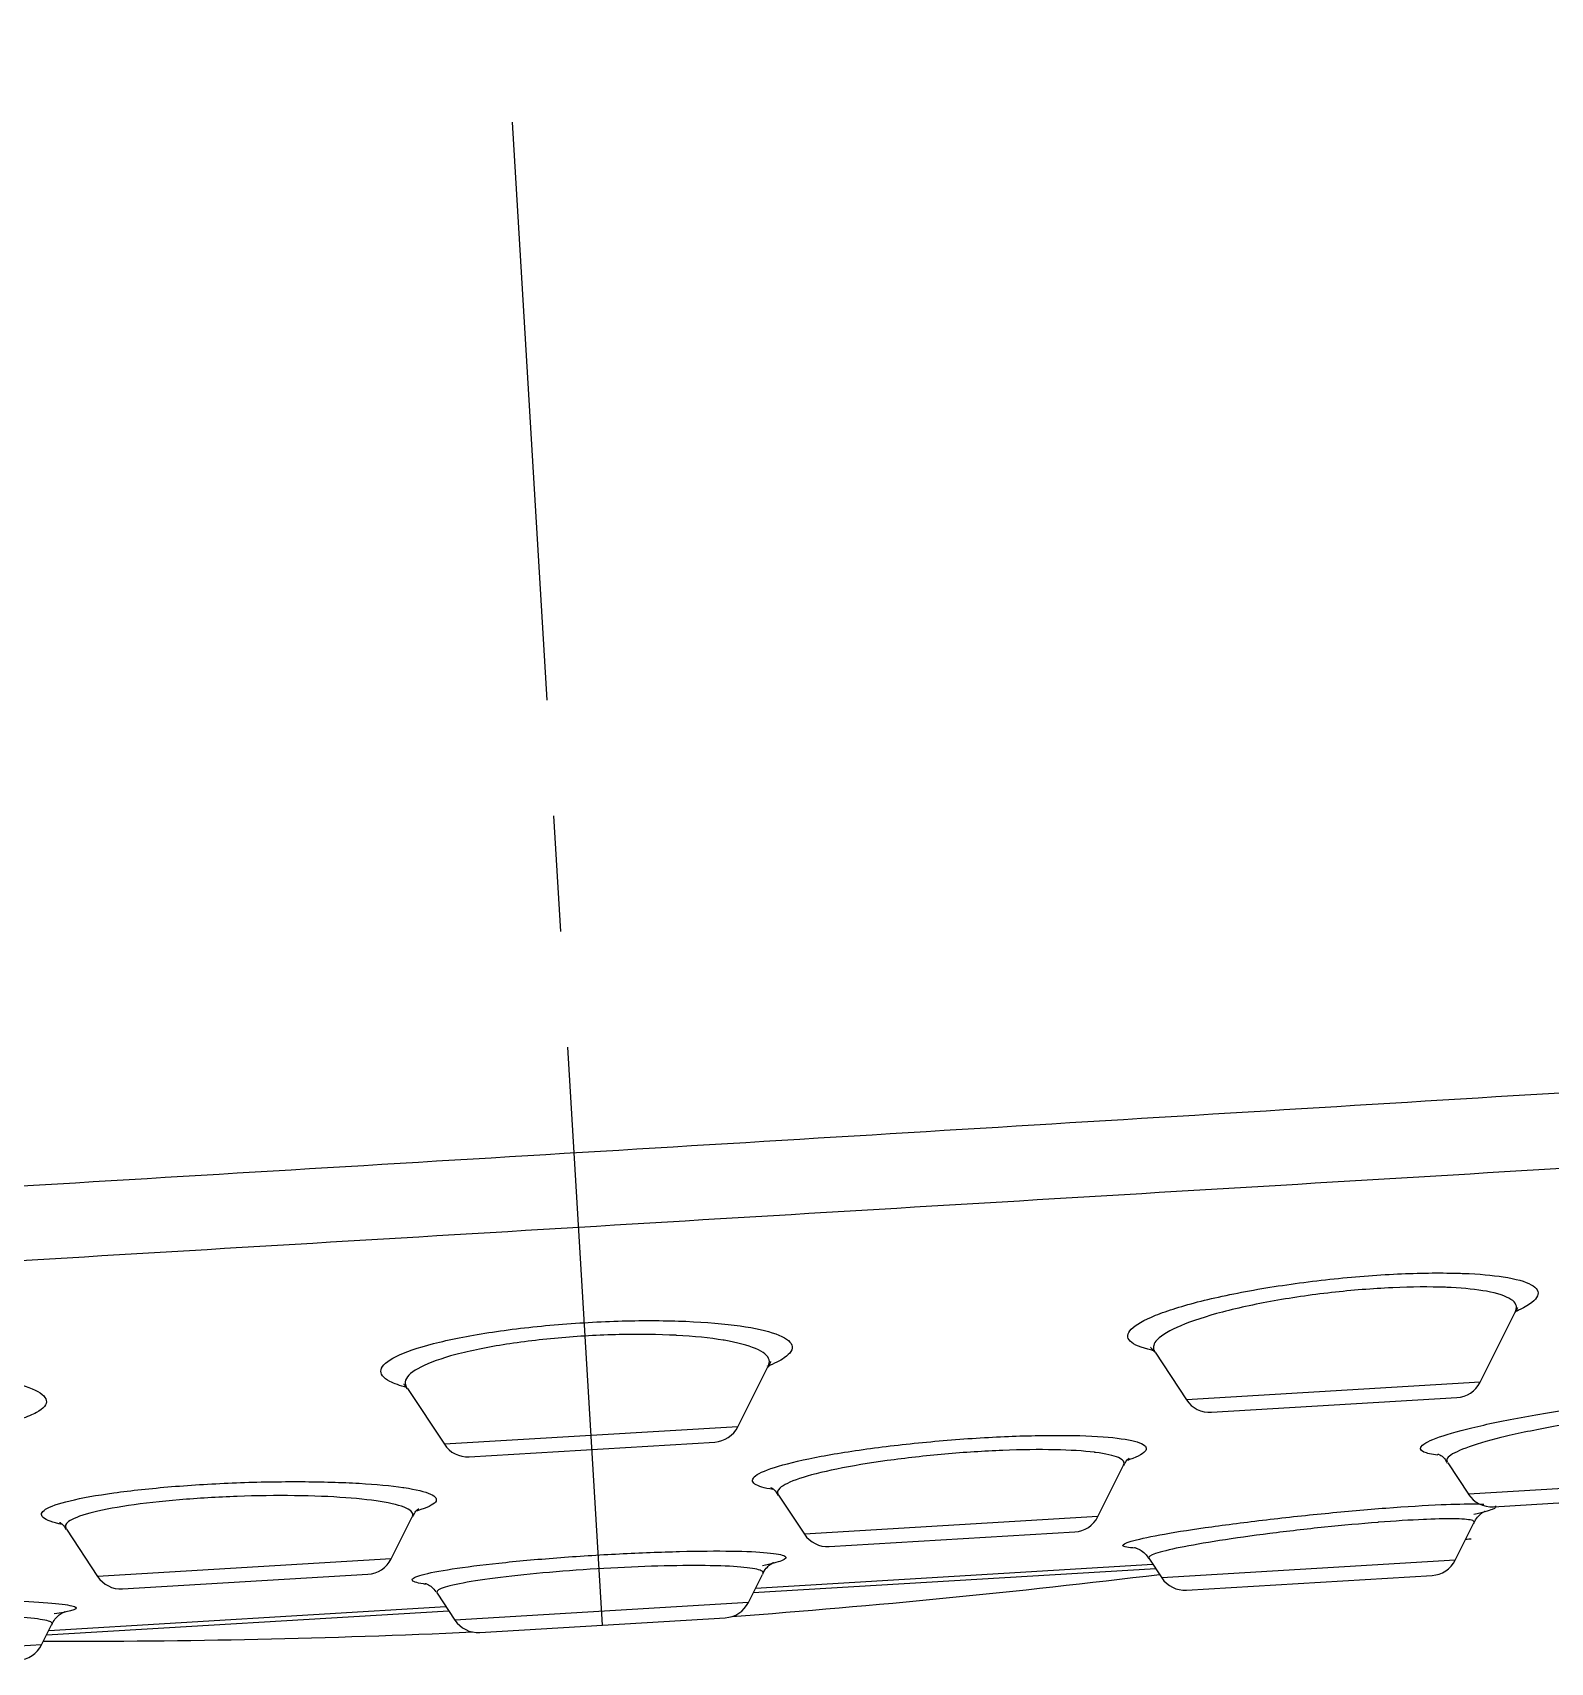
# Model space of a CAD drawing. Extents: x 21390 to 21984, y -2274 to -1854.
# Drawn here: x 21688.11 to 21704.49, y -1992.33 to -1974.74 of the extents above; entities that cross this region are included whole.
import ezdxf

# ---------------------------------------------------------------- set-up
doc = ezdxf.new("R2010")
doc.units = 0
doc.header["$LTSCALE"] = 5
doc.header["$MEASUREMENT"] = 0
doc.linetypes.add('CENTER', pattern=[2, 1.25, -0.25, 0.25, -0.25])
doc.layers.add('1', color=1, linetype='CENTER')
doc.layers.add('41', color=7, linetype='CONTINUOUS')

msp = doc.modelspace()

# ---------------------------------------------------------------- linework, layer by layer
at = {"layer": '1'}
msp.add_line((21694.257, -1991.931), (21692.228, -1958.065), dxfattribs=at)
at = {"layer": '41', "color": 7, "linetype": 'Continuous'}
for p, q in [((21703.727, -1989.31), (21704.11, -1988.545)), ((21700.22, -1988.985), (21700.56, -1989.499)), ((21695.718, -1989.79), (21696.041, -1989.143)), ((21692.152, -1989.376), (21692.551, -1989.979)), ((21700.828, -1989.634), (21703.477, -1989.475)), ((21692.819, -1990.114), (21695.468, -1989.955)), ((21699.603, -1990.759), (21699.88, -1990.206)), ((21703.378, -1990.179), (21703.603, -1990.519)), ((21696.158, -1990.528), (21696.436, -1990.949)), ((21703.871, -1990.653), (21706.52, -1990.495)), ((21691.977, -1991.216), (21692.204, -1990.761)), ((21688.472, -1990.895), (21688.809, -1991.406)), ((21696.704, -1991.083), (21699.353, -1990.924)), ((21703.459, -1991.229), (21703.657, -1990.834)), ((21695.909, -1991.531), (21700.196, -1991.274)), ((21700.152, -1991.207), (21700.292, -1991.419)), ((21689.077, -1991.54), (21691.726, -1991.381)), ((21695.832, -1991.686), (21695.984, -1991.383)), ((21700.56, -1991.553), (21703.209, -1991.394)), ((21692.473, -1991.586), (21692.664, -1991.876)), ((21688.282, -1991.988), (21692.568, -1991.731)), ((21688.204, -1992.143), (21688.313, -1991.926)), ((21692.933, -1992.01), (21695.581, -1991.851))]:
    msp.add_line(p, q, dxfattribs=at)
at = {"layer": '41', "color": 3, "linetype": 'Continuous'}
for p, q in [((21703.727, -1989.31), (21700.56, -1989.499)), ((21695.718, -1989.79), (21692.551, -1989.979)), ((21706.77, -1990.33), (21703.603, -1990.519)), ((21699.603, -1990.759), (21696.436, -1990.949)), ((21703.632, -1990.998), (21703.632, -1990.999)), ((21691.977, -1991.216), (21688.809, -1991.406)), ((21703.459, -1991.229), (21700.292, -1991.419)), ((21695.885, -1991.58), (21700.227, -1991.32)), ((21688.257, -1992.037), (21692.599, -1991.777)), ((21695.832, -1991.686), (21692.664, -1991.876)), ((21688.204, -1992.143), (21685.037, -1992.333))]:
    msp.add_line(p, q, dxfattribs=at)
at = {"layer": '41', "color": 7, "linetype": 'Continuous'}
for centre, radius, start, end in [((21703.459, -1989.176), 0.3, 273.429, 333.429), ((21700.81, -1989.334), 0.3, 213.429, 273.429), ((21695.45, -1989.655), 0.3, 273.429, 333.429), ((21692.801, -1989.814), 0.3, 213.429, 273.429), ((21703.853, -1990.354), 0.3, 213.429, 273.429), ((21699.335, -1990.625), 0.3, 273.429, 333.429), ((21696.686, -1990.783), 0.3, 213.429, 273.429), ((21691.708, -1991.082), 0.3, 273.429, 333.429), ((21703.191, -1991.095), 0.3, 273.429, 333.429), ((21689.059, -1991.24), 0.3, 213.429, 273.429), ((21688.437, -1894.8), 97.305, 274.25581, 276.98366), ((21700.542, -1991.254), 0.3, 213.429, 273.429), ((21695.563, -1991.552), 0.3, 273.429, 333.429), ((21692.915, -1991.711), 0.3, 213.429, 273.429), ((21687.936, -1992.009), 0.3, 273.429, 333.429), ((21688.437, -1894.8), 97.305, 269.87434, 272.60219)]:
    msp.add_arc(centre, radius, start, end, dxfattribs=at)
at = {"layer": '41', "color": 3, "linetype": 'Continuous'}
for points, knots in [([(21653.362, -1989.264), (21653.362, -1989.264), (21653.362, -1989.264), (21653.364, -1989.264), (21654.034, -1989.223), (21656.58, -1989.069), (21658.477, -1988.955), (21665.741, -1988.52), (21672.668, -1988.108), (21684.574, -1987.396), (21688.659, -1987.151), (21697.061, -1986.645), (21701.199, -1986.393), (21709.24, -1985.899), (21713.048, -1985.662), (21719.973, -1985.22), (21723.055, -1985.018), (21725.621, -1984.842)], [0, 0, 0, 0, 0.00001, 0.00001, 0.125009, 0.125009, 0.250007, 0.250007, 0.500005, 0.500005, 0.625004, 0.625004, 0.750002, 0.750002, 0.875001, 0.875001, 1, 1, 1, 1]), ([(21700.219, -1988.971), (21700.207, -1988.969), (21700.196, -1988.966), (21700.185, -1988.964), (21700.07, -1988.938), (21699.99, -1988.905), (21699.953, -1988.867), (21699.914, -1988.829), (21699.918, -1988.784), (21699.963, -1988.737), (21700.009, -1988.689), (21700.099, -1988.638), (21700.226, -1988.587), (21700.353, -1988.535), (21700.521, -1988.483), (21700.716, -1988.434), (21700.909, -1988.386), (21701.134, -1988.339), (21701.372, -1988.299), (21701.605, -1988.26), (21701.858, -1988.225), (21702.108, -1988.198), (21702.353, -1988.172), (21702.603, -1988.152), (21702.836, -1988.141), (21703.066, -1988.13), (21703.287, -1988.127), (21703.48, -1988.133), (21703.504, -1988.133), (21703.528, -1988.134), (21703.551, -1988.135)], [0, 0, 0, 0, 0.011575, 0.011575, 0.011575, 0.131858, 0.131858, 0.131858, 0.254511, 0.254511, 0.254511, 0.379047, 0.379047, 0.379047, 0.504025, 0.504025, 0.504025, 0.627739, 0.627739, 0.627739, 0.749046, 0.749046, 0.749046, 0.867934, 0.867934, 0.867934, 0.98547, 0.98547, 0.98547, 1, 1, 1, 1]), ([(21703.417, -1988.288), (21703.396, -1988.287), (21703.375, -1988.286), (21703.353, -1988.285), (21703.183, -1988.279), (21702.989, -1988.28), (21702.785, -1988.289), (21702.782, -1988.289), (21702.78, -1988.29), (21702.777, -1988.29), (21702.568, -1988.299), (21702.344, -1988.317), (21702.125, -1988.342), (21701.901, -1988.367), (21701.675, -1988.4), (21701.467, -1988.438), (21701.255, -1988.477), (21701.055, -1988.522), (21700.884, -1988.569), (21700.712, -1988.617), (21700.565, -1988.668), (21700.454, -1988.718), (21700.344, -1988.768), (21700.268, -1988.819), (21700.23, -1988.867), (21700.198, -1988.907), (21700.194, -1988.945), (21700.217, -1988.98)], [0, 0, 0, 0, 0.017112, 0.017112, 0.017112, 0.153788, 0.153788, 0.153788, 0.155526, 0.155526, 0.155526, 0.295587, 0.295587, 0.295587, 0.438483, 0.438483, 0.438483, 0.584127, 0.584127, 0.584127, 0.731016, 0.731016, 0.731016, 0.876924, 0.876924, 0.876924, 1, 1, 1, 1]), ([(21704.109, -1988.546), (21704.111, -1988.543), (21704.112, -1988.54), (21704.113, -1988.537), (21704.133, -1988.492), (21704.115, -1988.451), (21704.061, -1988.415), (21704.007, -1988.38), (21703.917, -1988.35), (21703.796, -1988.328), (21703.692, -1988.309), (21703.563, -1988.296), (21703.417, -1988.288)], [0, 0, 0, 0, 0.021512, 0.021512, 0.021512, 0.367479, 0.367479, 0.367479, 0.707204, 0.707204, 0.707204, 1, 1, 1, 1]), ([(21703.551, -1988.135), (21703.715, -1988.141), (21703.86, -1988.154), (21703.978, -1988.172), (21704.114, -1988.193), (21704.217, -1988.222), (21704.279, -1988.257), (21704.343, -1988.292), (21704.366, -1988.333), (21704.347, -1988.378), (21704.327, -1988.423), (21704.264, -1988.473), (21704.161, -1988.524), (21704.146, -1988.531), (21704.13, -1988.539), (21704.112, -1988.547)], [0, 0, 0, 0, 0.211235, 0.211235, 0.211235, 0.456518, 0.456518, 0.456518, 0.706813, 0.706813, 0.706813, 0.961563, 0.961563, 0.961563, 1, 1, 1, 1]), ([(21692.147, -1989.367), (21692.071, -1989.347), (21692.009, -1989.325), (21691.964, -1989.301), (21691.89, -1989.263), (21691.857, -1989.219), (21691.868, -1989.174), (21691.879, -1989.128), (21691.934, -1989.079), (21692.03, -1989.031), (21692.126, -1988.984), (21692.264, -1988.936), (21692.435, -1988.892), (21692.603, -1988.849), (21692.807, -1988.808), (21693.03, -1988.774), (21693.248, -1988.74), (21693.49, -1988.711), (21693.736, -1988.69), (21693.978, -1988.669), (21694.23, -1988.655), (21694.471, -1988.648), (21694.711, -1988.642), (21694.946, -1988.643), (21695.158, -1988.652), (21695.377, -1988.661), (21695.577, -1988.678), (21695.742, -1988.702)], [0, 0, 0, 0, 0.072541, 0.072541, 0.072541, 0.190215, 0.190215, 0.190215, 0.309201, 0.309201, 0.309201, 0.428016, 0.428016, 0.428016, 0.545137, 0.545137, 0.545137, 0.659826, 0.659826, 0.659826, 0.772475, 0.772475, 0.772475, 0.884359, 0.884359, 0.884359, 1, 1, 1, 1]), ([(21695.571, -1988.857), (21695.567, -1988.856), (21695.564, -1988.856), (21695.56, -1988.855), (21695.417, -1988.832), (21695.245, -1988.814), (21695.056, -1988.804), (21695.055, -1988.804), (21695.053, -1988.803), (21695.051, -1988.803), (21694.862, -1988.793), (21694.652, -1988.791), (21694.437, -1988.795), (21694.221, -1988.8), (21693.995, -1988.813), (21693.779, -1988.832), (21693.559, -1988.852), (21693.342, -1988.879), (21693.147, -1988.912), (21692.948, -1988.945), (21692.767, -1988.984), (21692.618, -1989.026), (21692.468, -1989.069), (21692.347, -1989.116), (21692.264, -1989.163), (21692.182, -1989.21), (21692.135, -1989.258), (21692.129, -1989.304), (21692.127, -1989.324), (21692.132, -1989.344), (21692.144, -1989.364)], [0, 0, 0, 0, 0.003357, 0.003357, 0.003357, 0.132948, 0.132948, 0.132948, 0.134008, 0.134008, 0.134008, 0.263838, 0.263838, 0.263838, 0.394567, 0.394567, 0.394567, 0.527656, 0.527656, 0.527656, 0.663519, 0.663519, 0.663519, 0.801181, 0.801181, 0.801181, 0.938683, 0.938683, 0.938683, 1, 1, 1, 1]), ([(21695.742, -1988.702), (21695.902, -1988.724), (21696.033, -1988.754), (21696.127, -1988.788), (21696.224, -1988.823), (21696.284, -1988.864), (21696.3, -1988.908), (21696.316, -1988.952), (21696.288, -1989), (21696.218, -1989.047), (21696.173, -1989.078), (21696.11, -1989.109), (21696.031, -1989.139)], [0, 0, 0, 0, 0.263452, 0.263452, 0.263452, 0.539468, 0.539468, 0.539468, 0.819578, 0.819578, 0.819578, 1, 1, 1, 1]), ([(21696.047, -1989.132), (21696.058, -1989.11), (21696.061, -1989.089), (21696.056, -1989.068), (21696.044, -1989.024), (21695.994, -1988.982), (21695.909, -1988.946), (21695.828, -1988.912), (21695.712, -1988.881), (21695.571, -1988.857)], [0, 0, 0, 0, 0.192869, 0.192869, 0.192869, 0.605325, 0.605325, 0.605325, 1, 1, 1, 1]), ([(21687.699, -1989.272), (21687.704, -1989.273), (21687.709, -1989.274), (21687.714, -1989.275), (21687.878, -1989.305), (21688.01, -1989.341), (21688.102, -1989.38), (21688.194, -1989.419), (21688.247, -1989.462), (21688.255, -1989.506), (21688.263, -1989.549), (21688.227, -1989.594), (21688.148, -1989.637), (21688.105, -1989.66), (21688.049, -1989.683), (21687.981, -1989.705)], [0, 0, 0, 0, 0.008468, 0.008468, 0.008468, 0.284361, 0.284361, 0.284361, 0.564701, 0.564701, 0.564701, 0.846335, 0.846335, 0.846335, 1, 1, 1, 1]), ([(21703.272, -1990.097), (21703.204, -1990.088), (21703.153, -1990.077), (21703.122, -1990.063), (21703.078, -1990.043), (21703.073, -1990.017), (21703.107, -1989.988), (21703.142, -1989.958), (21703.218, -1989.923), (21703.329, -1989.886), (21703.441, -1989.85), (21703.591, -1989.81), (21703.767, -1989.771), (21703.943, -1989.731), (21704.151, -1989.691), (21704.372, -1989.654), (21704.592, -1989.616), (21704.832, -1989.581), (21705.071, -1989.55), (21705.309, -1989.519), (21705.552, -1989.492), (21705.782, -1989.471), (21706.009, -1989.45), (21706.228, -1989.435), (21706.422, -1989.426), (21706.631, -1989.417), (21706.816, -1989.415), (21706.959, -1989.42)], [0, 0, 0, 0, 0.078929, 0.078929, 0.078929, 0.192252, 0.192252, 0.192252, 0.306696, 0.306696, 0.306696, 0.421962, 0.421962, 0.421962, 0.537346, 0.537346, 0.537346, 0.65208, 0.65208, 0.65208, 0.765682, 0.765682, 0.765682, 0.878184, 0.878184, 0.878184, 1, 1, 1, 1]), ([(21706.779, -1989.578), (21706.769, -1989.578), (21706.758, -1989.577), (21706.748, -1989.577), (21706.627, -1989.572), (21706.477, -1989.573), (21706.308, -1989.581), (21706.306, -1989.581), (21706.304, -1989.581), (21706.303, -1989.581), (21706.131, -1989.588), (21705.936, -1989.602), (21705.734, -1989.622), (21705.53, -1989.641), (21705.314, -1989.666), (21705.104, -1989.696), (21704.891, -1989.725), (21704.679, -1989.759), (21704.485, -1989.795), (21704.29, -1989.83), (21704.108, -1989.869), (21703.953, -1989.907), (21703.8, -1989.945), (21703.669, -1989.984), (21703.573, -1990.02), (21703.477, -1990.055), (21703.413, -1990.089), (21703.384, -1990.119), (21703.367, -1990.138), (21703.363, -1990.155), (21703.372, -1990.17)], [0, 0, 0, 0, 0.010943, 0.010943, 0.010943, 0.137423, 0.137423, 0.137423, 0.138629, 0.138629, 0.138629, 0.267027, 0.267027, 0.267027, 0.396644, 0.396644, 0.396644, 0.527448, 0.527448, 0.527448, 0.658788, 0.658788, 0.658788, 0.789663, 0.789663, 0.789663, 0.919165, 0.919165, 0.919165, 1, 1, 1, 1]), ([(21696.096, -1990.467), (21696.002, -1990.452), (21695.936, -1990.431), (21695.902, -1990.408), (21695.865, -1990.382), (21695.867, -1990.352), (21695.91, -1990.319), (21695.952, -1990.286), (21696.037, -1990.251), (21696.156, -1990.215), (21696.276, -1990.18), (21696.433, -1990.143), (21696.616, -1990.109), (21696.798, -1990.075), (21697.01, -1990.042), (21697.234, -1990.013), (21697.456, -1989.985), (21697.696, -1989.959), (21697.934, -1989.939), (21698.171, -1989.919), (21698.412, -1989.903), (21698.637, -1989.894), (21698.862, -1989.885), (21699.077, -1989.881), (21699.266, -1989.883), (21699.46, -1989.885), (21699.632, -1989.893), (21699.766, -1989.907)], [0, 0, 0, 0, 0.099959, 0.099959, 0.099959, 0.212938, 0.212938, 0.212938, 0.32663, 0.32663, 0.32663, 0.440334, 0.440334, 0.440334, 0.553311, 0.553311, 0.553311, 0.665146, 0.665146, 0.665146, 0.775939, 0.775939, 0.775939, 0.886252, 0.886252, 0.886252, 1, 1, 1, 1]), ([(21699.576, -1990.067), (21699.572, -1990.066), (21699.569, -1990.066), (21699.566, -1990.065), (21699.45, -1990.051), (21699.303, -1990.042), (21699.137, -1990.038), (21699.136, -1990.038), (21699.135, -1990.038), (21699.134, -1990.038), (21698.967, -1990.035), (21698.776, -1990.037), (21698.576, -1990.045), (21698.376, -1990.053), (21698.162, -1990.067), (21697.952, -1990.085), (21697.741, -1990.104), (21697.528, -1990.128), (21697.331, -1990.155), (21697.133, -1990.182), (21696.946, -1990.214), (21696.786, -1990.246), (21696.625, -1990.279), (21696.487, -1990.315), (21696.383, -1990.349), (21696.28, -1990.384), (21696.208, -1990.419), (21696.172, -1990.451), (21696.146, -1990.475), (21696.139, -1990.499), (21696.153, -1990.52)], [0, 0, 0, 0, 0.003524, 0.003524, 0.003524, 0.129653, 0.129653, 0.129653, 0.130436, 0.130436, 0.130436, 0.257132, 0.257132, 0.257132, 0.384401, 0.384401, 0.384401, 0.512836, 0.512836, 0.512836, 0.64249, 0.64249, 0.64249, 0.77279, 0.77279, 0.77279, 0.902765, 0.902765, 0.902765, 1, 1, 1, 1]), ([(21699.88, -1990.206), (21699.896, -1990.176), (21699.877, -1990.147), (21699.824, -1990.123), (21699.773, -1990.1), (21699.688, -1990.081), (21699.576, -1990.067)], [0, 0, 0, 0, 0.506913, 0.506913, 0.506913, 1, 1, 1, 1]), ([(21699.766, -1989.907), (21699.894, -1989.921), (21699.992, -1989.94), (21700.052, -1989.962), (21700.114, -1989.986), (21700.137, -1990.014), (21700.12, -1990.045), (21700.102, -1990.076), (21700.043, -1990.11), (21699.946, -1990.145), (21699.939, -1990.148), (21699.931, -1990.151), (21699.924, -1990.153)], [0, 0, 0, 0, 0.315652, 0.315652, 0.315652, 0.643845, 0.643845, 0.643845, 0.974657, 0.974657, 0.974657, 1, 1, 1, 1]), ([(21688.427, -1990.844), (21688.324, -1990.823), (21688.254, -1990.798), (21688.222, -1990.77), (21688.19, -1990.742), (21688.198, -1990.711), (21688.247, -1990.681), (21688.296, -1990.65), (21688.387, -1990.618), (21688.512, -1990.588), (21688.637, -1990.558), (21688.799, -1990.529), (21688.985, -1990.503), (21689.17, -1990.477), (21689.383, -1990.455), (21689.608, -1990.436), (21689.831, -1990.418), (21690.07, -1990.404), (21690.307, -1990.394), (21690.543, -1990.385), (21690.783, -1990.381), (21691.006, -1990.382), (21691.23, -1990.383), (21691.444, -1990.389), (21691.631, -1990.4), (21691.814, -1990.41), (21691.976, -1990.426), (21692.104, -1990.444)], [0, 0, 0, 0, 0.108852, 0.108852, 0.108852, 0.222454, 0.222454, 0.222454, 0.335984, 0.335984, 0.335984, 0.448726, 0.448726, 0.448726, 0.560313, 0.560313, 0.560313, 0.670898, 0.670898, 0.670898, 0.781075, 0.781075, 0.781075, 0.8916, 0.8916, 0.8916, 1, 1, 1, 1]), ([(21691.903, -1990.604), (21691.791, -1990.584), (21691.648, -1990.568), (21691.487, -1990.556), (21691.322, -1990.544), (21691.133, -1990.536), (21690.934, -1990.534), (21690.736, -1990.531), (21690.523, -1990.534), (21690.314, -1990.542), (21690.103, -1990.549), (21689.89, -1990.562), (21689.693, -1990.579), (21689.494, -1990.595), (21689.304, -1990.617), (21689.141, -1990.641), (21688.976, -1990.666), (21688.833, -1990.693), (21688.724, -1990.723), (21688.615, -1990.752), (21688.536, -1990.783), (21688.495, -1990.813), (21688.461, -1990.839), (21688.452, -1990.865), (21688.468, -1990.889)], [0, 0, 0, 0, 0.124116, 0.124116, 0.124116, 0.250829, 0.250829, 0.250829, 0.377227, 0.377227, 0.377227, 0.504117, 0.504117, 0.504117, 0.632132, 0.632132, 0.632132, 0.761388, 0.761388, 0.761388, 0.891369, 0.891369, 0.891369, 1, 1, 1, 1]), ([(21692.104, -1990.444), (21692.108, -1990.445), (21692.111, -1990.445), (21692.115, -1990.446), (21692.246, -1990.466), (21692.344, -1990.49), (21692.401, -1990.516), (21692.459, -1990.543), (21692.477, -1990.573), (21692.454, -1990.603), (21692.43, -1990.633), (21692.364, -1990.665), (21692.261, -1990.696), (21692.258, -1990.697), (21692.254, -1990.698), (21692.25, -1990.699)], [0, 0, 0, 0, 0.00862, 0.00862, 0.00862, 0.333448, 0.333448, 0.333448, 0.66072, 0.66072, 0.66072, 0.988485, 0.988485, 0.988485, 1, 1, 1, 1]), ([(21692.206, -1990.757), (21692.22, -1990.73), (21692.204, -1990.703), (21692.16, -1990.679), (21692.11, -1990.651), (21692.022, -1990.625), (21691.903, -1990.604)], [0, 0, 0, 0, 0.468549, 0.468549, 0.468549, 1, 1, 1, 1]), ([(21700.015, -1991.1), (21700.013, -1991.099), (21700.011, -1991.099), (21700.01, -1991.099), (21699.928, -1991.095), (21699.882, -1991.086), (21699.874, -1991.074), (21699.866, -1991.061), (21699.897, -1991.044), (21699.964, -1991.025), (21700.031, -1991.005), (21700.136, -1990.982), (21700.27, -1990.957), (21700.405, -1990.932), (21700.573, -1990.905), (21700.761, -1990.878), (21700.949, -1990.852), (21701.161, -1990.824), (21701.38, -1990.798), (21701.598, -1990.772), (21701.83, -1990.747), (21702.055, -1990.725), (21702.28, -1990.703), (21702.504, -1990.683), (21702.71, -1990.667), (21702.93, -1990.651), (21703.136, -1990.638), (21703.307, -1990.63)], [0, 0, 0, 0, 0.002274, 0.002274, 0.002274, 0.125224, 0.125224, 0.125224, 0.248562, 0.248562, 0.248562, 0.372328, 0.372328, 0.372328, 0.496372, 0.496372, 0.496372, 0.620418, 0.620418, 0.620418, 0.744188, 0.744188, 0.744188, 0.867526, 0.867526, 0.867526, 1, 1, 1, 1]), ([(21703.307, -1990.63), (21703.454, -1990.624), (21703.579, -1990.621), (21703.674, -1990.623), (21703.71, -1990.623), (21703.741, -1990.624), (21703.769, -1990.626)], [0, 0, 0, 0, 0.727725, 0.727725, 0.727725, 1, 1, 1, 1]), ([(21703.89, -1990.645), (21703.907, -1990.654), (21703.897, -1990.667), (21703.859, -1990.682), (21703.821, -1990.698), (21703.754, -1990.716), (21703.661, -1990.736)], [0, 0, 0, 0, 0.495326, 0.495326, 0.495326, 1, 1, 1, 1]), ([(21703.149, -1990.789), (21703.138, -1990.79), (21703.127, -1990.79), (21703.116, -1990.791), (21702.974, -1990.797), (21702.807, -1990.807), (21702.628, -1990.821), (21702.627, -1990.822), (21702.625, -1990.822), (21702.624, -1990.822), (21702.443, -1990.836), (21702.246, -1990.854), (21702.049, -1990.874), (21701.851, -1990.895), (21701.648, -1990.918), (21701.457, -1990.943), (21701.265, -1990.967), (21701.08, -1990.993), (21700.917, -1991.018), (21700.753, -1991.044), (21700.607, -1991.07), (21700.49, -1991.093), (21700.374, -1991.117), (21700.284, -1991.139), (21700.226, -1991.158), (21700.169, -1991.178), (21700.144, -1991.194), (21700.152, -1991.207), (21700.152, -1991.207), (21700.152, -1991.207), (21700.152, -1991.207)], [0, 0, 0, 0, 0.010592, 0.010592, 0.010592, 0.150423, 0.150423, 0.150423, 0.151474, 0.151474, 0.151474, 0.292805, 0.292805, 0.292805, 0.434531, 0.434531, 0.434531, 0.576403, 0.576403, 0.576403, 0.718033, 0.718033, 0.718033, 0.859051, 0.859051, 0.859051, 0.999262, 0.999262, 0.999262, 1, 1, 1, 1]), ([(21703.663, -1990.822), (21703.666, -1990.815), (21703.661, -1990.808), (21703.648, -1990.803), (21703.621, -1990.793), (21703.56, -1990.786), (21703.47, -1990.784), (21703.387, -1990.782), (21703.277, -1990.784), (21703.149, -1990.789)], [0, 0, 0, 0, 0.207656, 0.207656, 0.207656, 0.619809, 0.619809, 0.619809, 1, 1, 1, 1]), ([(21692.352, -1991.489), (21692.342, -1991.488), (21692.333, -1991.486), (21692.324, -1991.485), (21692.247, -1991.474), (21692.206, -1991.46), (21692.203, -1991.443), (21692.201, -1991.427), (21692.238, -1991.408), (21692.311, -1991.387), (21692.384, -1991.367), (21692.496, -1991.346), (21692.636, -1991.324), (21692.776, -1991.303), (21692.949, -1991.281), (21693.14, -1991.261), (21693.331, -1991.24), (21693.545, -1991.221), (21693.766, -1991.204), (21693.985, -1991.187), (21694.216, -1991.172), (21694.44, -1991.161), (21694.664, -1991.149), (21694.887, -1991.141), (21695.089, -1991.136), (21695.296, -1991.131), (21695.489, -1991.129), (21695.651, -1991.132)], [0, 0, 0, 0, 0.013981, 0.013981, 0.013981, 0.137227, 0.137227, 0.137227, 0.260759, 0.260759, 0.260759, 0.38431, 0.38431, 0.38431, 0.507601, 0.507601, 0.507601, 0.630465, 0.630465, 0.630465, 0.752927, 0.752927, 0.752927, 0.875187, 0.875187, 0.875187, 1, 1, 1, 1]), ([(21695.483, -1991.291), (21695.48, -1991.291), (21695.477, -1991.291), (21695.474, -1991.291), (21695.335, -1991.287), (21695.171, -1991.287), (21694.993, -1991.291), (21694.993, -1991.291), (21694.992, -1991.291), (21694.991, -1991.291), (21694.813, -1991.294), (21694.618, -1991.301), (21694.422, -1991.311), (21694.225, -1991.321), (21694.021, -1991.334), (21693.829, -1991.349), (21693.635, -1991.365), (21693.447, -1991.383), (21693.28, -1991.401), (21693.113, -1991.42), (21692.962, -1991.441), (21692.84, -1991.461), (21692.718, -1991.482), (21692.621, -1991.502), (21692.558, -1991.522), (21692.496, -1991.542), (21692.465, -1991.56), (21692.468, -1991.577), (21692.469, -1991.579), (21692.47, -1991.581), (21692.471, -1991.584)], [0, 0, 0, 0, 0.002727, 0.002727, 0.002727, 0.141412, 0.141412, 0.141412, 0.141895, 0.141895, 0.141895, 0.28106, 0.28106, 0.28106, 0.420476, 0.420476, 0.420476, 0.56031, 0.56031, 0.56031, 0.700527, 0.700527, 0.700527, 0.840868, 0.840868, 0.840868, 0.980946, 0.980946, 0.980946, 1, 1, 1, 1]), ([(21695.989, -1991.371), (21695.993, -1991.363), (21695.99, -1991.356), (21695.98, -1991.349), (21695.959, -1991.334), (21695.903, -1991.321), (21695.817, -1991.311), (21695.733, -1991.301), (21695.619, -1991.294), (21695.483, -1991.291)], [0, 0, 0, 0, 0.183881, 0.183881, 0.183881, 0.596497, 0.596497, 0.596497, 1, 1, 1, 1]), ([(21695.651, -1991.132), (21695.806, -1991.134), (21695.938, -1991.14), (21696.034, -1991.149), (21696.133, -1991.158), (21696.198, -1991.17), (21696.224, -1991.185), (21696.25, -1991.2), (21696.238, -1991.218), (21696.188, -1991.237), (21696.146, -1991.253), (21696.077, -1991.271), (21695.984, -1991.289)], [0, 0, 0, 0, 0.255617, 0.255617, 0.255617, 0.517408, 0.517408, 0.517408, 0.779945, 0.779945, 0.779945, 1, 1, 1, 1]), ([(21687.988, -1991.673), (21687.995, -1991.673), (21688.001, -1991.673), (21688.007, -1991.673), (21688.165, -1991.68), (21688.297, -1991.69), (21688.392, -1991.7), (21688.488, -1991.711), (21688.548, -1991.723), (21688.57, -1991.736), (21688.591, -1991.749), (21688.573, -1991.763), (21688.518, -1991.777), (21688.478, -1991.788), (21688.418, -1991.798), (21688.339, -1991.808)], [0, 0, 0, 0, 0.010116, 0.010116, 0.010116, 0.2757, 0.2757, 0.2757, 0.54157, 0.54157, 0.54157, 0.807097, 0.807097, 0.807097, 1, 1, 1, 1]), ([(21688.318, -1991.916), (21688.32, -1991.911), (21688.318, -1991.906), (21688.312, -1991.901), (21688.294, -1991.888), (21688.242, -1991.875), (21688.16, -1991.864), (21688.075, -1991.852), (21687.955, -1991.841), (21687.81, -1991.833)], [0, 0, 0, 0, 0.147785, 0.147785, 0.147785, 0.565436, 0.565436, 0.565436, 1, 1, 1, 1])]:
    msp.add_open_spline(points, degree=3, knots=knots, dxfattribs=at)
at = {"layer": '41', "color": 7, "linetype": 'Continuous'}
for points, knots in [([(21724.907, -1985.787), (21719.793, -1986.093), (21712.76, -1986.514), (21700.989, -1987.22), (21696.949, -1987.462), (21688.755, -1987.953), (21684.771, -1988.191), (21673.161, -1988.887), (21666.418, -1989.291), (21659.348, -1989.715), (21657.504, -1989.825), (21655.033, -1989.973), (21654.388, -1990.012), (21654.39, -1990.012)], [0, 0, 0, 0, 0.250007, 0.250007, 0.375011, 0.375011, 0.500014, 0.500014, 0.750022, 0.750022, 0.875025, 0.875025, 1, 1, 1, 1]), ([(21704.111, -1988.552), (21704.121, -1988.532), (21704.133, -1988.508), (21704.136, -1988.503), (21704.136, -1988.502)], [0, 0, 0, 0, 0.606185, 1, 1, 1, 1]), ([(21700.172, -1988.931), (21700.172, -1988.931), (21700.174, -1988.936), (21700.193, -1988.959), (21700.218, -1988.985)], [0, 0, 0, 0, 0.197363, 1, 1, 1, 1]), ([(21696.048, -1989.147), (21696.059, -1989.124), (21696.071, -1989.093), (21696.075, -1989.086), (21696.075, -1989.087)], [0, 0, 0, 0, 0.572844, 1, 1, 1, 1]), ([(21692.112, -1989.325), (21692.112, -1989.325), (21692.115, -1989.331), (21692.131, -1989.356), (21692.148, -1989.379)], [0, 0, 0, 0, 0.309321, 1, 1, 1, 1]), ([(21699.884, -1990.208), (21699.894, -1990.188), (21699.915, -1990.146), (21699.938, -1990.132), (21699.941, -1990.13), (21699.941, -1990.13)], [0, 0, 0, 0, 0.294093, 0.750873, 1, 1, 1, 1]), ([(21703.27, -1990.083), (21703.27, -1990.083), (21703.282, -1990.087), (21703.338, -1990.117), (21703.363, -1990.164), (21703.372, -1990.181)], [0, 0, 0, 0, 0.424809, 0.81801, 1, 1, 1, 1]), ([(21696.074, -1990.447), (21696.074, -1990.447), (21696.077, -1990.448), (21696.103, -1990.456), (21696.137, -1990.505), (21696.154, -1990.53)], [0, 0, 0, 0, 0.113788, 0.638618, 1, 1, 1, 1]), ([(21692.207, -1990.762), (21692.222, -1990.735), (21692.248, -1990.69), (21692.272, -1990.677), (21692.276, -1990.675), (21692.276, -1990.675)], [0, 0, 0, 0, 0.373866, 0.804189, 1, 1, 1, 1]), ([(21703.661, -1990.835), (21703.666, -1990.82), (21703.682, -1990.782), (21703.722, -1990.741), (21703.758, -1990.713), (21703.778, -1990.703), (21703.781, -1990.702), (21703.781, -1990.702)], [0, 0, 0, 0, 0.126611, 0.351063, 0.556149, 0.782786, 1, 1, 1, 1]), ([(21688.398, -1990.822), (21688.398, -1990.822), (21688.401, -1990.822), (21688.426, -1990.831), (21688.455, -1990.878), (21688.467, -1990.897)], [0, 0, 0, 0, 0.15592, 0.712102, 1, 1, 1, 1]), ([(21699.997, -1991.093), (21699.997, -1991.093), (21700.006, -1991.094), (21700.054, -1991.114), (21700.111, -1991.152), (21700.138, -1991.191), (21700.149, -1991.21)], [0, 0, 0, 0, 0.365362, 0.599598, 0.832779, 1, 1, 1, 1]), ([(21703.576, -1991.004), (21703.58, -1991.003), (21703.584, -1991.003), (21703.587, -1991.002), (21703.617, -1991), (21703.632, -1990.998), (21703.632, -1990.998)], [0, 0, 0, 0, 0.10478, 0.10478, 0.10478, 1, 1, 1, 1]), ([(21695.988, -1991.38), (21695.989, -1991.375), (21695.999, -1991.342), (21696.037, -1991.301), (21696.077, -1991.268), (21696.098, -1991.257), (21696.102, -1991.255), (21696.102, -1991.255)], [0, 0, 0, 0, 0.041529, 0.298477, 0.532915, 0.785347, 1, 1, 1, 1]), ([(21692.345, -1991.481), (21692.345, -1991.48), (21692.356, -1991.483), (21692.413, -1991.514), (21692.444, -1991.551), (21692.459, -1991.57)], [0, 0, 0, 0, 0.478567, 0.769952, 1, 1, 1, 1]), ([(21688.315, -1991.928), (21688.325, -1991.904), (21688.348, -1991.862), (21688.396, -1991.818), (21688.434, -1991.794), (21688.454, -1991.786), (21688.458, -1991.785), (21688.458, -1991.785)], [0, 0, 0, 0, 0.185705, 0.393924, 0.584333, 0.795669, 1, 1, 1, 1])]:
    msp.add_open_spline(points, degree=3, knots=knots, dxfattribs=at)

doc.saveas('drawing.dxf')
